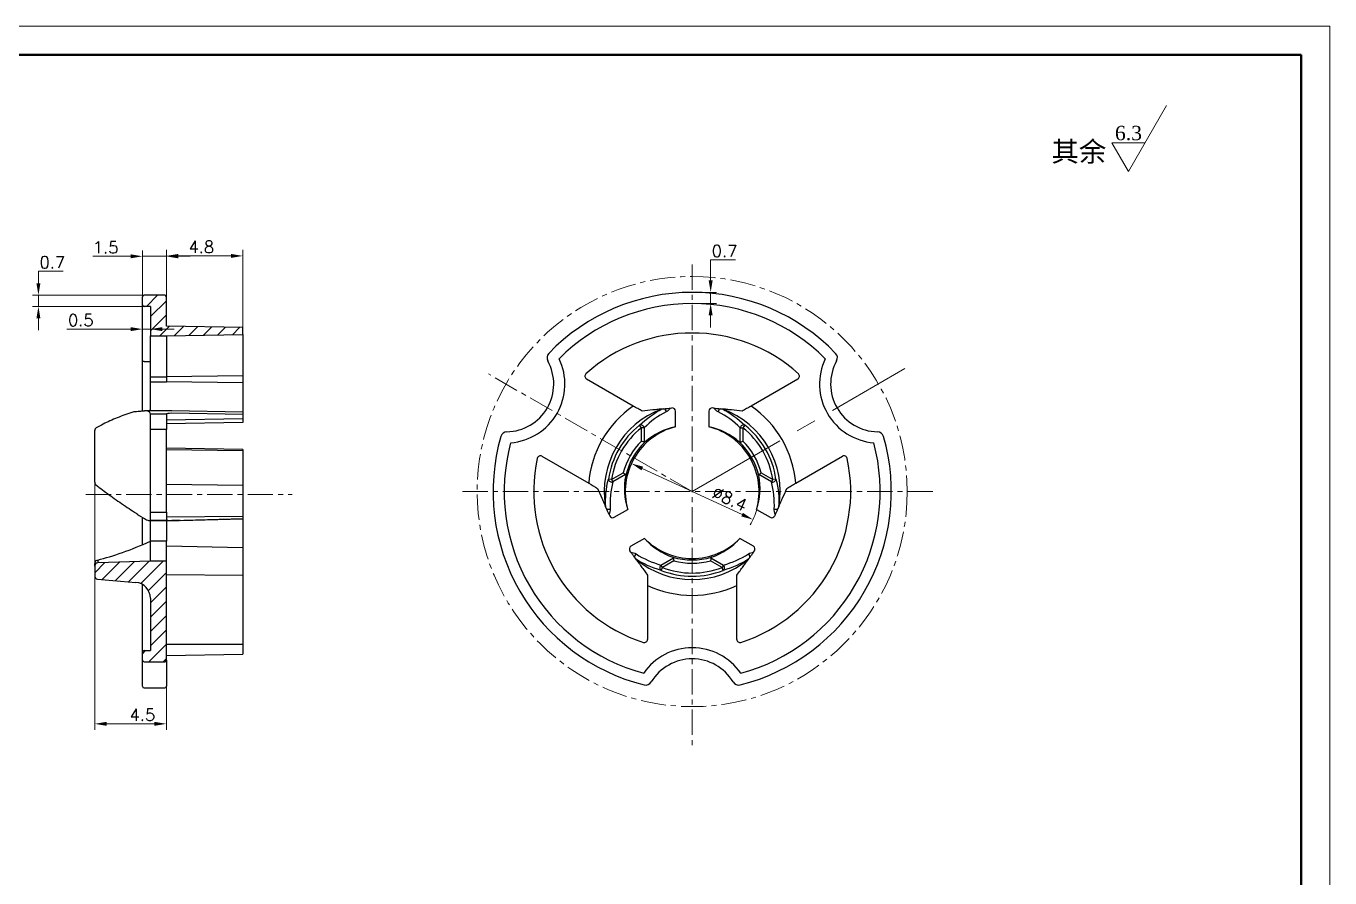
# Model space of a CAD drawing. Header units: millimetres. Extents: x 2517 to 4431, y 863 to 2540.
# Drawn here: x 3396.3 to 3478.1, y 1936.2 to 1989.6 of the extents above; entities that cross this region are included whole.
import ezdxf

# ---------------------------------------------------------------- set-up
doc = ezdxf.new("R2010")
doc.units = ezdxf.units.MM
doc.linetypes.add('CENTER', pattern=[50.8, 31.75, -6.35, 6.35, -6.35])
for name, color, linetype, lineweight in [('中心线', 1, 'CENTER', 9), ('填充', 3, 'Continuous', 9), ('实线', 7, 'Continuous', 25), ('尺寸标注', 2, 'Continuous', 9), ('引导线', 6, 'Continuous', 9), ('文本', 3, 'Continuous', 15), ('粗实线', 9, 'Continuous', 50)]:
    doc.layers.add(name, color=color, linetype=linetype, lineweight=lineweight)
doc.styles.add('st', font='txt.shx')
doc.styles.get("Standard").update_dxf_attribs({"font": 'simfang.ttf'})
doc.dimstyles.new('st0.3', dxfattribs={"dimscale": 0.3, "dimtxt": 2.5, "dimasz": 2.5, "dimexe": 1.25, "dimexo": 0, "dimtad": 1, "dimtoh": 1, "dimdec": 3, "dimdsep": 46, "dimtxsty": 'st', "dimcen": 0, "dimclrd": 256, "dimclre": 256, "dimclrt": 256, "dimadec": 4, "dimazin": 2, "dimtfac": 1, "dimtdec": 3, "dimtmove": 0, "dimatfit": 1, "dimfxl": 0, "dimlwd": -1, "dimlwe": -1, "dimarcsym": 0})
pattern_1 = [(45, (45.6263, 761.92564), (-0.44901281, 0.44901281), [])]

# ---------------------------------------------------------------- blocks, each defined once
blk = doc.blocks.new('*D90')
at = {"layer": 'Defpoints', "color": 0, "ltscale": 0.2, "transparency": 16777216}
for p in [(3409.862, 1975.194), (3405.062, 1972.629), (3409.862, 1970.695)]:
    blk.add_point(p, dxfattribs=at)
at = {"layer": '尺寸标注', "ltscale": 0.2, "transparency": 16777216}
for p, q in [((3405.062, 1972.629), (3405.062, 1975.569)), ((3405.812, 1975.194), (3409.112, 1975.194)), ((3409.862, 1970.695), (3409.862, 1975.569))]:
    blk.add_line(p, q, dxfattribs=at)
for points in [[(3405.812, 1975.319), (3405.812, 1975.069), (3405.062, 1975.194)], [(3409.112, 1975.319), (3409.112, 1975.069), (3409.862, 1975.194)]]:
    blk.add_solid(points, dxfattribs=at)
at = {"layer": '尺寸标注', "ltscale": 0.2, "transparency": 16777216, "insert": (3407.256, 1975.756), "char_height": 0.75, "attachment_point": 5, "style": 'st'}
blk.add_mtext('4.8', dxfattribs=at)
blk = doc.blocks.new('*D91')
at = {"layer": 'Defpoints', "color": 0, "ltscale": 0.2, "transparency": 16777216}
for p in [(3405.062, 1975.17), (3403.562, 1972.629), (3405.062, 1972.629)]:
    blk.add_point(p, dxfattribs=at)
at = {"layer": '尺寸标注', "ltscale": 0.2, "transparency": 16777216}
for p, q in [((3402.812, 1975.17), (3400.437, 1975.17)), ((3403.562, 1972.629), (3403.562, 1975.545)), ((3405.062, 1975.17), (3403.562, 1975.17)), ((3405.062, 1972.629), (3405.062, 1975.545)), ((3405.812, 1975.17), (3406.562, 1975.17))]:
    blk.add_line(p, q, dxfattribs=at)
for points in [[(3402.812, 1975.295), (3402.812, 1975.045), (3403.562, 1975.17)], [(3405.812, 1975.295), (3405.812, 1975.045), (3405.062, 1975.17)]]:
    blk.add_solid(points, dxfattribs=at)
at = {"layer": '尺寸标注', "ltscale": 0.2, "transparency": 16777216, "insert": (3401.249, 1975.733), "char_height": 0.75, "attachment_point": 5, "style": 'st'}
blk.add_mtext('1.5', dxfattribs=at)
blk = doc.blocks.new('*D92')
at = {"layer": 'Defpoints', "color": 0, "ltscale": 0.2, "transparency": 16777216}
for p in [(3403.562, 1972.029), (3404.062, 1972.029), (3403.562, 1970.6)]:
    blk.add_point(p, dxfattribs=at)
at = {"layer": '尺寸标注', "ltscale": 0.2, "transparency": 16777216}
for p, q in [((3403.562, 1972.029), (3403.562, 1970.225)), ((3404.062, 1972.029), (3404.062, 1970.225)), ((3402.812, 1970.6), (3398.817, 1970.6)), ((3404.062, 1970.6), (3403.562, 1970.6)), ((3404.812, 1970.6), (3405.562, 1970.6))]:
    blk.add_line(p, q, dxfattribs=at)
for points in [[(3402.812, 1970.725), (3402.812, 1970.475), (3403.562, 1970.6)], [(3404.812, 1970.725), (3404.812, 1970.475), (3404.062, 1970.6)]]:
    blk.add_solid(points, dxfattribs=at)
at = {"layer": '尺寸标注', "ltscale": 0.2, "transparency": 16777216, "insert": (3399.692, 1971.163), "char_height": 0.75, "attachment_point": 5, "style": 'st'}
blk.add_mtext('0.5', dxfattribs=at)
blk = doc.blocks.new('*D93')
at = {"layer": 'Defpoints', "color": 0, "ltscale": 0.2, "transparency": 16777216}
for p in [(3434.258, 1962.167), (3441.885, 1958.646)]:
    blk.add_point(p, dxfattribs=at)
at = {"layer": '尺寸标注', "ltscale": 0.2, "transparency": 16777216}
blk.add_line((3434.939, 1961.853), (3441.204, 1958.961), dxfattribs=at)
blk.add_arc((3438.072, 1960.407), 4.2, 330.1038, 344.47751, dxfattribs=at)
for points in [[(3434.992, 1961.966), (3434.887, 1961.739), (3434.258, 1962.167)], [(3441.256, 1959.074), (3441.152, 1958.847), (3441.885, 1958.646)]]:
    blk.add_solid(points, dxfattribs=at)
at = {"layer": '尺寸标注', "ltscale": 0.2, "transparency": 16777216, "insert": (3440.416, 1959.944), "char_height": 0.75, "attachment_point": 5, "rotation": 335.21949, "style": 'st'}
blk.add_mtext('∅8.4', dxfattribs=at)
blk = doc.blocks.new('*D94')
at = {"layer": 'Defpoints', "color": 0, "ltscale": 0.2, "transparency": 16777216}
for p in [(3400.562, 1960.986), (3405.062, 1948.329), (3405.062, 1945.828)]:
    blk.add_point(p, dxfattribs=at)
at = {"layer": '尺寸标注', "ltscale": 0.2, "transparency": 16777216}
for p, q in [((3400.562, 1960.986), (3400.562, 1945.453)), ((3405.062, 1948.329), (3405.062, 1945.453)), ((3401.312, 1945.828), (3404.312, 1945.828))]:
    blk.add_line(p, q, dxfattribs=at)
for points in [[(3401.312, 1945.953), (3401.312, 1945.703), (3400.562, 1945.828)], [(3404.312, 1945.953), (3404.312, 1945.703), (3405.062, 1945.828)]]:
    blk.add_solid(points, dxfattribs=at)
at = {"layer": '尺寸标注', "ltscale": 0.2, "transparency": 16777216, "insert": (3403.562, 1946.391), "char_height": 0.75, "attachment_point": 5, "style": 'st'}
blk.add_mtext('4.5', dxfattribs=at)
blk = doc.blocks.new('*D75')
at = {"layer": 'Defpoints', "color": 0, "ltscale": 0.2, "transparency": 16777216}
for p in [(3438.072, 1972.907), (3439.23, 1972.907), (3438.072, 1972.207)]:
    blk.add_point(p, dxfattribs=at)
at = {"layer": '尺寸标注', "ltscale": 0.2, "transparency": 16777216}
for p, q in [((3439.23, 1973.657), (3439.23, 1974.94)), ((3439.23, 1974.94), (3440.792, 1974.94)), ((3438.072, 1972.907), (3439.605, 1972.907)), ((3439.23, 1972.207), (3439.23, 1972.907)), ((3438.072, 1972.207), (3439.605, 1972.207)), ((3439.23, 1971.457), (3439.23, 1970.707))]:
    blk.add_line(p, q, dxfattribs=at)
for points in [[(3439.105, 1973.657), (3439.355, 1973.657), (3439.23, 1972.907)], [(3439.105, 1971.457), (3439.355, 1971.457), (3439.23, 1972.207)]]:
    blk.add_solid(points, dxfattribs=at)
at = {"layer": '尺寸标注', "ltscale": 0.2, "transparency": 16777216, "insert": (3440.105, 1975.502), "char_height": 0.75, "attachment_point": 5, "style": 'st'}
blk.add_mtext('0.7', dxfattribs=at)
blk = doc.blocks.new('*D76')
at = {"layer": 'Defpoints', "color": 0, "ltscale": 0.2, "transparency": 16777216}
for p in [(3397.03, 1972.729), (3403.662, 1972.729), (3403.662, 1972.029)]:
    blk.add_point(p, dxfattribs=at)
at = {"layer": '尺寸标注', "ltscale": 0.2, "transparency": 16777216}
for p, q in [((3397.03, 1973.479), (3397.03, 1974.229)), ((3397.03, 1974.229), (3398.592, 1974.229)), ((3403.662, 1972.729), (3396.655, 1972.729)), ((3397.03, 1972.029), (3397.03, 1972.729)), ((3403.662, 1972.029), (3396.655, 1972.029)), ((3397.03, 1971.279), (3397.03, 1970.529))]:
    blk.add_line(p, q, dxfattribs=at)
for points in [[(3396.905, 1973.479), (3397.155, 1973.479), (3397.03, 1972.729)], [(3396.905, 1971.279), (3397.155, 1971.279), (3397.03, 1972.029)]]:
    blk.add_solid(points, dxfattribs=at)
at = {"layer": '尺寸标注', "ltscale": 0.2, "transparency": 16777216, "insert": (3397.905, 1974.791), "char_height": 0.75, "attachment_point": 5, "style": 'st'}
blk.add_mtext('0.7', dxfattribs=at)

msp = doc.modelspace()

# ---------------------------------------------------------------- hatches: boundary and pattern name
at = {"layer": '填充'}
h = msp.add_hatch(dxfattribs=at)
h.set_pattern_fill('ANSI31', color=256, scale=0.2, style=0)
h.set_pattern_definition(pattern_1)
edge = h.paths.add_edge_path(flags=0)
edge.add_line((3404.0619, 1972.0285), (3404.0619, 1970.1785))
edge.add_line((3404.0619, 1970.1785), (3405.0619, 1970.1785))
edge.add_line((3405.0619, 1970.1785), (3409.8619, 1970.2623))
edge.add_line((3409.8619, 1970.2623), (3409.8619, 1970.6947))
edge.add_line((3409.8619, 1970.6947), (3405.0619, 1970.7785))
edge.add_line((3405.0619, 1970.7785), (3405.0619, 1972.6285))
edge.add_arc((3404.9619, 1972.6285), 0.1, 0, 90)
edge.add_line((3404.9619, 1972.7285), (3403.6619, 1972.7285))
edge.add_arc((3403.6619, 1972.6285), 0.1, 90, 180)
edge.add_line((3403.5619, 1972.6285), (3403.5619, 1972.1285))
edge.add_arc((3403.6619, 1972.1285), 0.1, 180, 270)
edge.add_line((3403.6619, 1972.0285), (3404.0619, 1972.0285))
h = msp.add_hatch(dxfattribs=at)
h.set_pattern_fill('ANSI31', color=256, scale=0.2, style=0)
h.set_pattern_definition(pattern_1)
edge = h.paths.add_edge_path(flags=0)
edge.add_line((3400.7448, 1954.9128), (3403.1473, 1954.7069))
edge.add_arc((3403.0619, 1953.7106), 1, 0, 85.100908, ccw=False)
edge.add_line((3404.0619, 1953.7106), (3404.0619, 1950.4285))
edge.add_line((3404.0619, 1950.4285), (3403.6619, 1950.4285))
edge.add_arc((3403.6619, 1950.3285), 0.1, 90, 180)
edge.add_line((3403.5619, 1950.3285), (3403.5619, 1949.8285))
edge.add_arc((3403.6619, 1949.8285), 0.1, 180, 270)
edge.add_line((3403.6619, 1949.7285), (3404.9619, 1949.7285))
edge.add_arc((3404.9619, 1949.8285), 0.1, 270, 360)
edge.add_line((3405.0619, 1949.8285), (3405.0619, 1956.0285))
edge.add_line((3405.0619, 1956.0285), (3404.0619, 1956.0285))
edge.add_line((3404.0619, 1956.0285), (3400.7562, 1955.9341))
edge.add_arc((3400.7619, 1955.7342), 0.2, 91.636577, 180)
edge.add_line((3400.5619, 1955.7342), (3400.5619, 1955.1121))
edge.add_arc((3400.7619, 1955.1121), 0.2, 180, 265.100908)

# ---------------------------------------------------------------- linework, layer by layer
at = {"color": 7, "linetype": 'Continuous', "lineweight": 25}
for p, q in [((3403.5619, 1972.1285), (3403.5619, 1972.6285)), ((3404.9619, 1972.7285), (3403.6619, 1972.7285)), ((3405.0619, 1970.7785), (3405.0619, 1972.6285)), ((3403.5619, 1968.5868), (3403.5619, 1972.1285)), ((3404.0619, 1972.0285), (3403.6619, 1972.0285)), ((3404.0619, 1972.0285), (3404.0619, 1970.1785)), ((3404.0619, 1970.1785), (3405.0619, 1970.1785)), ((3404.0619, 1967.6135), (3404.0619, 1970.1785)), ((3409.8619, 1970.6947), (3405.0619, 1970.7785)), ((3405.0619, 1970.1785), (3409.8619, 1970.2623)), ((3405.0619, 1970.1785), (3405.0619, 1967.6135)), ((3409.8619, 1970.2623), (3409.8619, 1970.6947)), ((3409.8619, 1970.2623), (3409.8619, 1967.6757)), ((3403.5619, 1965.4681), (3403.5619, 1968.5868)), ((3403.6619, 1968.5667), (3404.0619, 1968.5667)), ((3409.8619, 1967.6757), (3405.0619, 1967.6135)), ((3409.8619, 1967.6757), (3409.8619, 1967.2193)), ((3404.0619, 1967.6135), (3405.0619, 1967.6135)), ((3404.0619, 1967.2919), (3404.0619, 1967.6135)), ((3404.0619, 1967.2919), (3405.0619, 1967.2919)), ((3404.0619, 1965.5963), (3404.0619, 1967.2919)), ((3405.0619, 1967.6135), (3405.0619, 1967.2919)), ((3409.8619, 1967.2193), (3405.0619, 1967.2919)), ((3409.8619, 1967.2193), (3409.8619, 1965.3888)), ((3403.5233, 1965.4658), (3403.6793, 1965.4752)), ((3405.1247, 1965.4763), (3403.7155, 1965.4763)), ((3404.0619, 1965.2763), (3405.0619, 1965.2763)), ((3404.0619, 1964.2952), (3404.0619, 1965.2763)), ((3405.0619, 1965.2763), (3405.0619, 1964.8952)), ((3409.8619, 1965.3888), (3405.4087, 1965.4743)), ((3409.8619, 1965.2388), (3405.4087, 1965.3252)), ((3409.8619, 1965.3888), (3409.8619, 1965.2388)), ((3409.8619, 1965.2388), (3409.8619, 1964.9706)), ((3409.8619, 1964.9706), (3405.0619, 1964.8952)), ((3405.0619, 1964.8952), (3405.0619, 1964.2952)), ((3409.8619, 1964.7472), (3405.0619, 1964.661)), ((3409.8619, 1964.9706), (3409.8619, 1964.7472)), ((3400.5619, 1963.3983), (3400.5619, 1964.2317)), ((3405.0619, 1964.2952), (3404.0619, 1964.2952)), ((3404.0619, 1959.1045), (3404.0619, 1964.2952)), ((3405.0619, 1959.1045), (3405.0619, 1964.2952)), ((3400.5619, 1961.403), (3400.5619, 1963.3983)), ((3409.8619, 1963.04), (3405.0619, 1963.1238)), ((3409.8619, 1962.9574), (3405.0619, 1963.03)), ((3409.8619, 1963.04), (3409.8619, 1962.9574)), ((3409.8619, 1962.9574), (3409.8619, 1960.7916)), ((3400.5619, 1960.9862), (3400.5619, 1961.403)), ((3409.8619, 1960.7916), (3405.0619, 1960.8505)), ((3409.8619, 1960.7916), (3409.8619, 1958.8394)), ((3403.5233, 1958.7886), (3403.6793, 1958.7058)), ((3403.5619, 1957.0712), (3403.5619, 1958.7681)), ((3404.0619, 1959.1045), (3405.0619, 1959.1045)), ((3404.0619, 1958.6139), (3404.0619, 1959.1045)), ((3405.0619, 1959.1045), (3405.0619, 1958.8045)), ((3409.8619, 1958.8394), (3405.0619, 1958.8045)), ((3405.0619, 1958.8045), (3405.0619, 1958.6139)), ((3405.4087, 1958.5948), (3409.8619, 1958.7052)), ((3405.9263, 1958.5875), (3409.8619, 1958.6852)), ((3409.8619, 1958.8394), (3409.8619, 1958.7052)), ((3409.8619, 1958.7052), (3409.8619, 1958.6852)), ((3409.8619, 1958.6852), (3409.8619, 1956.8756)), ((3404.0155, 1958.5871), (3405.8672, 1958.5871)), ((3404.0619, 1958.6139), (3405.0619, 1958.6139)), ((3404.0619, 1957.2859), (3404.0619, 1958.5871)), ((3405.0619, 1958.5871), (3405.0619, 1957.2859)), ((3404.0619, 1956.0285), (3404.0619, 1957.2859)), ((3405.0619, 1957.2859), (3404.0619, 1957.2859)), ((3405.0619, 1956.0285), (3405.0619, 1957.2859)), ((3409.8619, 1956.8756), (3405.0619, 1956.9859)), ((3409.8619, 1956.8756), (3409.8619, 1955.1468)), ((3400.5619, 1955.7342), (3400.5619, 1955.8843)), ((3400.5619, 1955.7342), (3400.5619, 1955.1121)), ((3400.7562, 1956.11), (3400.7562, 1955.9341)), ((3404.0619, 1956.0285), (3400.7562, 1955.9341)), ((3405.0619, 1956.0285), (3404.0619, 1956.0285)), ((3405.0619, 1949.8285), (3405.0619, 1956.0285)), ((3400.7448, 1954.9128), (3403.1473, 1954.7069)), ((3403.5619, 1950.3285), (3403.5619, 1954.5766)), ((3409.8619, 1955.1468), (3405.0619, 1955.174)), ((3409.8619, 1955.1468), (3409.8619, 1950.8151)), ((3404.0619, 1953.7106), (3404.0619, 1950.4285)), ((3409.8619, 1950.8151), (3405.0619, 1950.8151)), ((3409.8619, 1950.8151), (3409.8619, 1950.1989)), ((3403.5619, 1949.8285), (3403.5619, 1950.3285)), ((3403.5619, 1948.3292), (3403.5619, 1949.8285)), ((3403.6619, 1950.4285), (3404.0619, 1950.4285)), ((3403.6619, 1949.7285), (3404.9619, 1949.7285)), ((3405.0619, 1950.1151), (3409.8619, 1950.1989)), ((3405.0619, 1949.8285), (3405.0619, 1948.3292)), ((3403.5619, 1948.1841), (3403.5619, 1948.3292)), ((3403.6619, 1948.0841), (3404.9619, 1948.0841)), ((3405.0619, 1948.3292), (3405.0619, 1948.1841))]:
    msp.add_line(p, q, dxfattribs=at)
for centre, radius, start, end in [((3403.6619, 1972.6285), 0.1, 90, 180), ((3404.9619, 1972.6285), 0.1, 0, 90), ((3403.6619, 1972.1285), 0.1, 180, 270), ((3400.7619, 1964.2317), 0.2, 119.642753, 180), ((3400.7619, 1960.9862), 0.2, 180, 231.884637), ((3400.7619, 1955.7342), 0.2, 91.636577, 180), ((3400.7619, 1955.1121), 0.2, 180, 265.100908), ((3403.0619, 1953.7106), 1, 0, 85.100908), ((3403.6619, 1950.3285), 0.1, 90, 180), ((3403.6619, 1949.8285), 0.1, 180, 270), ((3404.9619, 1949.8285), 0.1, 270, 0), ((3403.6619, 1948.1841), 0.1, 180, 270), ((3404.9619, 1948.1841), 0.1, 270, 0)]:
    msp.add_arc(centre, radius, start, end, dxfattribs=at)
for centre, major_axis, ratio, start_param, end_param in [((3403.7155, 1965.2763), (0.3464, 0), 0.5773503, 0, 1.6755161), ((3416.5199, 1965.2763), (11.458, 0), 0.0174551, 2.8949334, 3.1415927), ((3416.5199, 1965.2763), (11.458, -0.1989), 0.001824, 2.8949651, 3.0369046), ((3403.7155, 1958.7871), (0.3439, -0.184), 0.2277351, 4.7289512, 6.4044672), ((3416.5199, 1958.7871), (11.458, 0.1732), 0.0087255, 3.1414607, 3.38812), ((3405.5241, 1960.0503), (7.1495, 3.8256), 0.2274642, 3.8677759, 4.3868244)]:
    msp.add_ellipse(centre, major_axis=major_axis, ratio=ratio, start_param=start_param, end_param=end_param, dxfattribs=at)
for points, knots in [([(3403.6619, 1968.5667), (3403.6522, 1968.5667), (3403.6424, 1968.567), (3403.6332, 1968.5676), (3403.6242, 1968.5681), (3403.6155, 1968.569), (3403.6079, 1968.57), (3403.5998, 1968.571), (3403.5926, 1968.5723), (3403.5866, 1968.5737), (3403.5796, 1968.5754), (3403.574, 1968.5772), (3403.57, 1968.579), (3403.5648, 1968.5814), (3403.5621, 1968.584), (3403.5619, 1968.5864), (3403.5619, 1968.5865), (3403.5619, 1968.5866), (3403.5619, 1968.5868)], [0, 0, 0, 0, 0.00002912824, 0.00002912824, 0.00002912824, 0.00005811385, 0.00005811385, 0.00005811385, 0.0000890097, 0.0000890097, 0.0000890097, 0.00012533732, 0.00012533732, 0.00012533732, 0.00017243547, 0.00017243547, 0.00017243547, 0.0001744914, 0.0001744914, 0.0001744914, 0.0001744914]), ([(3403.0686, 1965.4173), (3402.9904, 1965.3934), (3402.7445, 1965.3182), (3402.3404, 1965.1787), (3401.8651, 1964.994), (3401.4147, 1964.7961), (3401.0157, 1964.601), (3400.77, 1964.4649), (3400.663, 1964.4056)], [0, 0, 0, 0, 0.0946528, 0.2976995, 0.4933906, 0.6813213, 0.8612454, 1, 1, 1, 1]), ([(3403.0686, 1965.4174), (3403.069, 1965.4176), (3403.0734, 1965.4195), (3403.084, 1965.4211), (3403.0935, 1965.4226)], [0, 0, 0, 0, 0.1052654, 1, 1, 1, 1]), ([(3403.0935, 1965.4226), (3403.1487, 1965.4314), (3403.2155, 1965.4391), (3403.3583, 1965.4537), (3403.4362, 1965.4605), (3403.5233, 1965.4658)], [0, 0, 0, 0, 0.5, 0.5, 1, 1, 1, 1]), ([(3404.0376, 1965.4763), (3404.0443, 1965.4947), (3404.0588, 1965.5344), (3404.0608, 1965.5747), (3404.0619, 1965.5963)], [0, 0, 0, 0, 0.4632085, 1, 1, 1, 1]), ([(3400.6385, 1960.8289), (3400.7069, 1960.7755), (3400.9085, 1960.6184), (3401.2546, 1960.3578), (3401.6845, 1960.0451), (3402.1382, 1959.7266), (3402.5973, 1959.4143), (3402.9069, 1959.2116), (3403.0555, 1959.1143)], [0, 0, 0, 0, 0.0885418, 0.260935, 0.4399234, 0.6266355, 0.8208302, 1, 1, 1, 1]), ([(3403.0564, 1959.116), (3403.0667, 1959.1094), (3403.1279, 1959.0703), (3403.2323, 1958.9974), (3403.3216, 1958.9277), (3403.3638, 1958.8948)], [0, 0, 0, 0, 0.0963022, 0.5730676, 1, 1, 1, 1]), ([(3403.5233, 1958.7886), (3403.4711, 1958.818), (3403.4147, 1958.8498), (3403.3671, 1958.8914), (3403.3635, 1958.8945)], [0, 0, 0, 0, 0.9246354, 1, 1, 1, 1]), ([(3405.9262, 1958.5885), (3405.8997, 1958.588), (3405.8028, 1958.586), (3405.6281, 1958.5908), (3405.4819, 1958.5934), (3405.4087, 1958.5948)], [0, 0, 0, 0, 0.1583409, 0.5782713, 1, 1, 1, 1])]:
    msp.add_open_spline(points, degree=3, knots=knots, dxfattribs=at)
for points in [[(3400.6619, 1956.0705), (3400.5986, 1956.0311), (3400.5619, 1955.9573), (3400.5619, 1955.8843)], [(3400.6619, 1956.0705), (3400.6939, 1956.0903), (3400.7265, 1956.1027), (3400.7562, 1956.11)]]:
    msp.add_open_spline(points, degree=3, dxfattribs=at)
at = {"layer": '中心线', "ltscale": 0.05}
for p, q in [((3438.0716, 1974.659), (3438.0716, 1944.2924)), ((3438.0716, 1960.4067), (3425.2932, 1967.7844)), ((3423.6506, 1960.4067), (3453.3746, 1960.4067)), ((3400.0074, 1960.2285), (3412.9621, 1960.2285))]:
    msp.add_line(p, q, dxfattribs=at)
at = {"layer": '中心线', "ltscale": 0.2}
msp.add_line((3438.0716, 1960.4067), (3451.4301, 1968.1193), dxfattribs=at)
at = {"layer": '中心线', "ltscale": 0.05}
msp.add_circle((3438.0716, 1960.4067), 13.5, dxfattribs=at)
at = {"layer": '实线'}
for p, q in [((3434.3743, 1965.7745), (3431.4375, 1967.4701)), ((3444.7057, 1967.4701), (3441.7689, 1965.7745)), ((3436.7106, 1965.644), (3436.8007, 1965.6535)), ((3437.0216, 1964.4734), (3437.0216, 1965.4545)), ((3439.1216, 1965.4545), (3439.1216, 1964.4734)), ((3439.4326, 1965.644), (3439.3425, 1965.6535)), ((3434.8854, 1964.41), (3434.7613, 1964.5659)), ((3435.0586, 1964.41), (3434.8854, 1964.41)), ((3434.8854, 1963.5765), (3434.8854, 1964.41)), ((3435.0586, 1964.41), (3435.0586, 1963.5042)), ((3441.0846, 1963.5042), (3441.0846, 1964.41)), ((3441.0846, 1964.41), (3441.2578, 1964.41)), ((3441.3819, 1964.5659), (3441.2578, 1964.41)), ((3441.2578, 1964.41), (3441.2578, 1963.5765)), ((3428.6375, 1962.6204), (3431.5743, 1960.9248)), ((3444.5689, 1960.9248), (3447.5057, 1962.6204)), ((3433.0116, 1961.1644), (3432.8145, 1961.194)), ((3433.0116, 1961.1644), (3433.7334, 1961.5812)), ((3433.0116, 1961.1644), (3433.0982, 1961.0144)), ((3433.8826, 1961.4673), (3433.0982, 1961.0144)), ((3443.045, 1961.0144), (3442.2606, 1961.4673)), ((3442.4098, 1961.5812), (3443.1316, 1961.1644)), ((3443.1316, 1961.1644), (3443.045, 1961.0144)), ((3443.3287, 1961.194), (3443.1316, 1961.1644)), ((3432.8555, 1958.9668), (3432.8924, 1958.884)), ((3433.1751, 1958.7922), (3434.0248, 1959.2827)), ((3442.1184, 1959.2827), (3442.9681, 1958.7922)), ((3443.2877, 1958.9668), (3443.2508, 1958.884)), ((3435.0748, 1957.4641), (3434.2251, 1956.9735)), ((3441.9181, 1956.9735), (3441.0684, 1957.4641)), ((3434.2165, 1956.6095), (3434.1633, 1956.6827)), ((3436.1112, 1955.7958), (3436.8956, 1956.2487)), ((3439.2476, 1956.2487), (3440.032, 1955.7958)), ((3441.9267, 1956.6095), (3441.9799, 1956.6827)), ((3436.1978, 1955.6458), (3436.1112, 1955.7958)), ((3436.1248, 1955.4604), (3436.1978, 1955.6458)), ((3436.9196, 1956.0625), (3436.1978, 1955.6458)), ((3439.9454, 1955.6458), (3439.2236, 1956.0625)), ((3440.032, 1955.7958), (3439.9454, 1955.6458)), ((3440.0184, 1955.4604), (3439.9454, 1955.6458)), ((3435.2716, 1954.5208), (3435.2716, 1951.1297)), ((3440.8716, 1951.1297), (3440.8716, 1954.5208))]:
    msp.add_line(p, q, dxfattribs=at)
for centre, radius, start, end in [((3438.0716, 1960.4067), 12.5, 43.924125, 136.075875), ((3438.0716, 1960.4067), 11.8, 44.961018, 135.038982), ((3438.0716, 1960.4067), 9.95, 47.920213, 132.079787), ((3426.3803, 1967.1567), 3, 271.087056, 28.912944), ((3426.3803, 1967.1567), 3.7, 274.580778, 25.419222), ((3429.3565, 1968.8006), 0.4, 136.075875, 208.912944), ((3449.7629, 1967.1567), 3.7, 154.580778, 265.419222), ((3449.7629, 1967.1567), 3, 151.087056, 268.912944), ((3446.7867, 1968.8006), 0.4, 331.087056, 43.924125), ((3431.5375, 1967.6433), 0.2, 132.079787, 240), ((3444.6057, 1967.6433), 0.2, 300, 47.920213), ((3438.0716, 1960.4067), 6.518, 124.558916, 175.441084), ((3438.0716, 1960.4067), 5.5216, 110.287383, 189.712617), ((3436.2214, 1965.3889), 0.2259, 6.839051, 69.726227), ((3436.8216, 1965.4545), 0.2, 0, 96), ((3439.3216, 1965.4545), 0.2, 84, 180), ((3439.9218, 1965.3889), 0.2259, 110.273773, 173.160949), ((3438.0716, 1960.4067), 5.5216, 350.287383, 69.712617), ((3438.0716, 1960.4067), 6.518, 4.558916, 55.441084), ((3438.0716, 1960.4067), 5.3157, 128.516546, 171.483454), ((3438.0716, 1960.4067), 5.1164, 128.516546, 171.483454), ((3438.0716, 1960.4067), 4.2, 104.477512, 195.522488), ((3434.8483, 1964.3703), 0.214, 10.6748, 113.976901), ((3438.0716, 1960.4067), 4.2, 344.477512, 75.522488), ((3441.2949, 1964.3703), 0.214, 66.023099, 169.3252), ((3438.0716, 1960.4067), 5.1164, 8.516546, 51.483454), ((3438.0716, 1960.4067), 5.3157, 8.516546, 51.483454), ((3438.0716, 1960.4067), 12.5, 163.924125, 256.075875), ((3426.4448, 1963.7573), 0.4, 91.087056, 163.924125), ((3438.0716, 1960.4067), 4.4944, 135.147999, 164.852001), ((3438.0716, 1960.4067), 12.5, 283.924125, 16.075875), ((3438.0716, 1960.4067), 4.4944, 15.147999, 44.852001), ((3449.6984, 1963.7573), 0.4, 16.075875, 88.912944), ((3438.0716, 1960.4067), 11.8, 164.961018, 255.038982), ((3438.0716, 1960.4067), 4.2944, 133.545082, 166.454918), ((3438.0716, 1960.4067), 4.2944, 13.545082, 46.454918), ((3438.0716, 1960.4067), 11.8, 284.961018, 15.038982), ((3438.0716, 1960.4067), 9.95, 167.920213, 252.079787), ((3428.5375, 1962.4471), 0.2, 60, 167.920213), ((3438.0716, 1960.4067), 9.95, 287.920213, 12.079787), ((3447.6057, 1962.4471), 0.2, 12.079787, 120), ((3433.0274, 1961.2164), 0.214, 186.023099, 289.3252), ((3443.1158, 1961.2164), 0.214, 250.6748, 353.976901), ((3432.8318, 1959.518), 0.2259, 230.273773, 293.160949), ((3433.0751, 1958.9654), 0.2, 204, 300), ((3443.0681, 1958.9654), 0.2, 240, 336), ((3443.3114, 1959.518), 0.2259, 246.839051, 309.726227), ((3438.0716, 1960.4067), 4.2, 224.477512, 315.522488), ((3434.3251, 1956.8003), 0.2, 120, 216), ((3434.6821, 1956.3133), 0.2259, 126.839051, 189.726227), ((3438.0716, 1960.4067), 4.2944, 253.545082, 286.454918), ((3441.4611, 1956.3133), 0.2259, 350.273773, 53.160949), ((3441.8181, 1956.8003), 0.2, 324, 60), ((3438.0716, 1960.4067), 5.5216, 230.287383, 309.712617), ((3436.2507, 1955.6335), 0.214, 130.6748, 233.976901), ((3438.0716, 1960.4067), 5.3157, 248.516546, 291.483454), ((3438.0716, 1960.4067), 5.1164, 248.516546, 291.483454), ((3438.0716, 1960.4067), 4.4944, 255.147999, 284.852001), ((3439.8925, 1955.6335), 0.214, 306.023099, 49.3252), ((3438.0716, 1960.4067), 6.518, 244.558916, 295.441084), ((3435.0716, 1951.1297), 0.2, 252.079787, 0), ((3438.0716, 1946.9067), 3.7, 34.580778, 145.419222), ((3441.0716, 1951.1297), 0.2, 180, 287.920213), ((3438.0716, 1946.9067), 3, 31.087056, 148.912944), ((3435.1599, 1948.6623), 0.4, 256.075875, 328.912944), ((3440.9833, 1948.6623), 0.4, 211.087056, 283.924125)]:
    msp.add_arc(centre, radius, start, end, dxfattribs=at)
for centre, major_axis, ratio, start_param, end_param in [((3439.0933, 1960.4067), (5.7154, 0), 0.9889182, 2.0524508, 2.3545404), ((3437.0499, 1960.4067), (5.7154, 0), 0.9889182, 0.7870523, 1.0891418), ((3437.8658, 1960.4067), (4.1582, 0), 0.9987748, 1.7752422, 2.2942907), ((3438.2774, 1960.4067), (4.1582, 0), 0.9987748, 0.8473019, 1.3663504), ((3437.9687, 1960.5849), (-2.0791, 3.6011), 0.9987748, 0.8473019, 1.3663504), ((3438.1745, 1960.5849), (2.0791, 3.6011), 0.9987748, 4.9168349, 5.4358834), ((3438.5825, 1959.5219), (-2.8577, 4.9497), 0.9889182, 0.7870523, 1.0891418), ((3437.5607, 1959.5219), (2.8577, 4.9497), 0.9889182, 5.1940435, 5.496133), ((3438.1745, 1960.2285), (-2.0791, 3.6011), 0.9987748, 1.7752422, 2.2942907), ((3437.9687, 1960.2285), (2.0791, 3.6011), 0.9987748, 3.9888946, 4.5079431), ((3437.5607, 1961.2916), (-2.8577, 4.9497), 0.9889182, 2.0524508, 2.3545404), ((3438.5825, 1961.2916), (2.8577, 4.9497), 0.9889182, 3.9286449, 4.2307345)]:
    msp.add_ellipse(centre, major_axis=major_axis, ratio=ratio, start_param=start_param, end_param=end_param, dxfattribs=at)
for points, knots in [([(3434.9254, 1965.4564), (3434.8421, 1965.5044), (3434.7537, 1965.5555), (3434.5675, 1965.663), (3434.4705, 1965.719), (3434.3743, 1965.7745)], [0, 0, 0, 0, 0.5, 0.5, 1, 1, 1, 1]), ([(3436.1571, 1965.5858), (3436.1365, 1965.5836), (3436.0991, 1965.5797), (3436.0148, 1965.5709), (3435.9678, 1965.5659), (3435.8202, 1965.5504), (3435.713, 1965.5391), (3435.3873, 1965.5049), (3435.16, 1965.481), (3434.9254, 1965.4564)], [0, 0, 0, 0, 0.125, 0.125, 0.25, 0.25, 0.5, 0.5, 1, 1, 1, 1]), ([(3436.1747, 1965.5877), (3436.1766, 1965.5879), (3436.179, 1965.5881), (3436.1821, 1965.5884), (3436.1852, 1965.5888), (3436.1892, 1965.5892), (3436.1939, 1965.5897), (3436.198, 1965.5901), (3436.2028, 1965.5906), (3436.2077, 1965.5911), (3436.2136, 1965.5917), (3436.2198, 1965.5924), (3436.2258, 1965.593), (3436.2362, 1965.5941), (3436.2465, 1965.5952), (3436.2562, 1965.5962), (3436.2715, 1965.5978), (3436.2859, 1965.5993), (3436.2997, 1965.6008)], [0, 0, 0, 0, 0.00001678853, 0.00001678853, 0.00001678853, 0.00003385531, 0.00003385531, 0.00003385531, 0.00004908839, 0.00004908839, 0.00004908839, 0.00006741658, 0.00006741658, 0.00006741658, 0.0000991218, 0.0000991218, 0.0000991218, 0.00014899221, 0.00014899221, 0.00014899221, 0.00014899221]), ([(3436.2997, 1965.6008), (3436.3837, 1965.6096), (3436.4573, 1965.6174), (3436.5962, 1965.632), (3436.6603, 1965.6387), (3436.7106, 1965.644)], [0, 0, 0, 0, 0.5, 0.5, 1, 1, 1, 1]), ([(3439.4326, 1965.644), (3439.483, 1965.6387), (3439.5463, 1965.632), (3439.6853, 1965.6174), (3439.7597, 1965.6096), (3439.8435, 1965.6008)], [0, 0, 0, 0, 0.5, 0.5, 1, 1, 1, 1]), ([(3439.8435, 1965.6008), (3439.8571, 1965.5994), (3439.8713, 1965.5979), (3439.8863, 1965.5963), (3439.8948, 1965.5954), (3439.9038, 1965.5945), (3439.9129, 1965.5935), (3439.9191, 1965.5928), (3439.9255, 1965.5922), (3439.9317, 1965.5915), (3439.9365, 1965.591), (3439.9412, 1965.5905), (3439.9455, 1965.5901), (3439.9497, 1965.5896), (3439.9536, 1965.5892), (3439.9569, 1965.5889), (3439.9608, 1965.5885), (3439.964, 1965.5881), (3439.9664, 1965.5879), (3439.9671, 1965.5878), (3439.9678, 1965.5877), (3439.9685, 1965.5877)], [0, 0, 0, 0, 0.00004878296, 0.00004878296, 0.00004878296, 0.00007663072, 0.00007663072, 0.00007663072, 0.00009554577, 0.00009554577, 0.00009554577, 0.00011004915, 0.00011004915, 0.00011004915, 0.0001246182, 0.0001246182, 0.0001246182, 0.00014250013, 0.00014250013, 0.00014250013, 0.00014830304, 0.00014830304, 0.00014830304, 0.00014830304]), ([(3441.2178, 1965.4564), (3440.9833, 1965.481), (3440.7561, 1965.5049), (3440.4307, 1965.5391), (3440.3237, 1965.5503), (3440.1755, 1965.5659), (3440.128, 1965.5709), (3440.0439, 1965.5797), (3440.0065, 1965.5837), (3439.9861, 1965.5858)], [0, 0, 0, 0, 0.5, 0.5, 0.75, 0.75, 0.875, 0.875, 1, 1, 1, 1]), ([(3441.7689, 1965.7745), (3441.6728, 1965.7191), (3441.5754, 1965.6628), (3441.3905, 1965.5561), (3441.3009, 1965.5043), (3441.2178, 1965.4564)], [0, 0, 0, 0, 0.5, 0.5, 1, 1, 1, 1]), ([(3441.0302, 1963.5195), (3441.0394, 1963.5113), (3441.0492, 1963.5053), (3441.0592, 1963.5026), (3441.0676, 1963.5004), (3441.0763, 1963.5007), (3441.0846, 1963.5042)], [0, 0, 0, 0, 0.00006050247, 0.00006050247, 0.00006050247, 0.00011136818, 0.00011136818, 0.00011136818, 0.00011136818]), ([(3433.8966, 1961.4125), (3433.899, 1961.4246), (3433.8994, 1961.4362), (3433.8967, 1961.4461), (3433.8944, 1961.4545), (3433.8898, 1961.4619), (3433.8826, 1961.4673)], [0, 0, 0, 0, 0.00006050247, 0.00006050247, 0.00006050247, 0.00011136818, 0.00011136818, 0.00011136818, 0.00011136818]), ([(3432.1254, 1960.6066), (3432.2213, 1960.3912), (3432.3142, 1960.1825), (3432.4473, 1959.8836), (3432.4911, 1959.7853), (3432.5517, 1959.6492), (3432.5711, 1959.6055), (3432.6055, 1959.5283), (3432.6208, 1959.4939), (3432.6291, 1959.4752)], [0, 0, 0, 0, 0.5, 0.5, 0.75, 0.75, 0.875, 0.875, 1, 1, 1, 1]), ([(3443.5141, 1959.4752), (3443.5225, 1959.4941), (3443.5378, 1959.5284), (3443.5723, 1959.6059), (3443.5915, 1959.6491), (3443.6518, 1959.7847), (3443.6957, 1959.8832), (3443.8289, 1960.1824), (3443.9219, 1960.3911), (3444.0178, 1960.6066)], [0, 0, 0, 0, 0.125, 0.125, 0.25, 0.25, 0.5, 0.5, 1, 1, 1, 1]), ([(3444.0178, 1960.6066), (3444.1009, 1960.6546), (3444.1891, 1960.7055), (3444.3749, 1960.8128), (3444.4719, 1960.8688), (3444.5689, 1960.9248)], [0, 0, 0, 0, 0.5, 0.5, 1, 1, 1, 1]), ([(3432.6874, 1959.3443), (3432.6819, 1959.3567), (3432.6761, 1959.3697), (3432.67, 1959.3835), (3432.6665, 1959.3914), (3432.6628, 1959.3996), (3432.6591, 1959.408), (3432.6565, 1959.4137), (3432.6539, 1959.4196), (3432.6514, 1959.4253), (3432.6494, 1959.4296), (3432.6475, 1959.434), (3432.6458, 1959.4379), (3432.644, 1959.4418), (3432.6424, 1959.4454), (3432.6411, 1959.4483), (3432.6395, 1959.452), (3432.6382, 1959.4549), (3432.6372, 1959.4571), (3432.6369, 1959.4578), (3432.6366, 1959.4584), (3432.6363, 1959.459)], [0, 0, 0, 0, 0.00004878296, 0.00004878296, 0.00004878296, 0.00007663072, 0.00007663072, 0.00007663072, 0.00009554577, 0.00009554577, 0.00009554577, 0.00011004915, 0.00011004915, 0.00011004915, 0.0001246182, 0.0001246182, 0.0001246182, 0.00014250013, 0.00014250013, 0.00014250013, 0.00014830304, 0.00014830304, 0.00014830304, 0.00014830304]), ([(3432.8555, 1958.9668), (3432.8349, 1959.0131), (3432.809, 1959.0712), (3432.7522, 1959.1989), (3432.7217, 1959.2673), (3432.6874, 1959.3443)], [0, 0, 0, 0, 0.5, 0.5, 1, 1, 1, 1]), ([(3443.4558, 1959.3443), (3443.4214, 1959.2671), (3443.3913, 1959.1995), (3443.3345, 1959.0719), (3443.3082, 1959.0129), (3443.2877, 1958.9668)], [0, 0, 0, 0, 0.5, 0.5, 1, 1, 1, 1]), ([(3443.5069, 1959.459), (3443.5061, 1959.4573), (3443.5051, 1959.4551), (3443.5038, 1959.4523), (3443.5026, 1959.4494), (3443.5009, 1959.4457), (3443.499, 1959.4414), (3443.4973, 1959.4376), (3443.4954, 1959.4332), (3443.4934, 1959.4287), (3443.491, 1959.4233), (3443.4884, 1959.4176), (3443.486, 1959.4121), (3443.4817, 1959.4025), (3443.4775, 1959.3931), (3443.4735, 1959.3842), (3443.4673, 1959.3702), (3443.4614, 1959.3569), (3443.4558, 1959.3443)], [0, 0, 0, 0, 0.00001678853, 0.00001678853, 0.00001678853, 0.00003385531, 0.00003385531, 0.00003385531, 0.00004908839, 0.00004908839, 0.00004908839, 0.00006741658, 0.00006741658, 0.00006741658, 0.0000991218, 0.0000991218, 0.0000991218, 0.00014899221, 0.00014899221, 0.00014899221, 0.00014899221]), ([(3434.4594, 1956.2752), (3434.4097, 1956.3435), (3434.3662, 1956.4034), (3434.2842, 1956.5163), (3434.2462, 1956.5686), (3434.2165, 1956.6095)], [0, 0, 0, 0, 0.5, 0.5, 1, 1, 1, 1]), ([(3434.5332, 1956.1735), (3434.5321, 1956.175), (3434.5307, 1956.177), (3434.5289, 1956.1795), (3434.527, 1956.1821), (3434.5247, 1956.1853), (3434.5219, 1956.1891), (3434.5195, 1956.1925), (3434.5166, 1956.1964), (3434.5137, 1956.2003), (3434.5103, 1956.2051), (3434.5066, 1956.2102), (3434.503, 1956.2151), (3434.4969, 1956.2235), (3434.4908, 1956.2319), (3434.4851, 1956.2398), (3434.4761, 1956.2522), (3434.4675, 1956.264), (3434.4594, 1956.2752)], [0, 0, 0, 0, 0.00001678853, 0.00001678853, 0.00001678853, 0.00003385531, 0.00003385531, 0.00003385531, 0.00004908839, 0.00004908839, 0.00004908839, 0.00006741658, 0.00006741658, 0.00006741658, 0.0000991218, 0.0000991218, 0.0000991218, 0.00014899221, 0.00014899221, 0.00014899221, 0.00014899221]), ([(3439.288, 1956.2882), (3439.2764, 1956.2843), (3439.2662, 1956.2788), (3439.2589, 1956.2714), (3439.2528, 1956.2653), (3439.2487, 1956.2576), (3439.2476, 1956.2487)], [0, 0, 0, 0, 0.00006050247, 0.00006050247, 0.00006050247, 0.00011136818, 0.00011136818, 0.00011136818, 0.00011136818]), ([(3441.6838, 1956.2752), (3441.6758, 1956.2641), (3441.6674, 1956.2526), (3441.6586, 1956.2404), (3441.6535, 1956.2334), (3441.6482, 1956.2262), (3441.6428, 1956.2187), (3441.6391, 1956.2137), (3441.6354, 1956.2085), (3441.6317, 1956.2034), (3441.6289, 1956.1995), (3441.6261, 1956.1957), (3441.6236, 1956.1922), (3441.6211, 1956.1888), (3441.6188, 1956.1856), (3441.6168, 1956.183), (3441.6145, 1956.1797), (3441.6126, 1956.1772), (3441.6112, 1956.1753), (3441.6108, 1956.1746), (3441.6103, 1956.174), (3441.61, 1956.1735)], [0, 0, 0, 0, 0.00004878296, 0.00004878296, 0.00004878296, 0.00007663072, 0.00007663072, 0.00007663072, 0.00009554577, 0.00009554577, 0.00009554577, 0.00011004915, 0.00011004915, 0.00011004915, 0.0001246182, 0.0001246182, 0.0001246182, 0.00014250013, 0.00014250013, 0.00014250013, 0.00014830304, 0.00014830304, 0.00014830304, 0.00014830304]), ([(3441.9267, 1956.6095), (3441.8969, 1956.5684), (3441.8595, 1956.517), (3441.7774, 1956.4039), (3441.7333, 1956.3433), (3441.6838, 1956.2752)], [0, 0, 0, 0, 0.5, 0.5, 1, 1, 1, 1]), ([(3434.5436, 1956.1592), (3434.5558, 1956.1425), (3434.5779, 1956.112), (3434.6277, 1956.0434), (3434.6555, 1956.0052), (3434.7428, 1955.8851), (3434.8061, 1955.7979), (3434.9986, 1955.5329), (3435.133, 1955.3481), (3435.2716, 1955.1572)], [0, 0, 0, 0, 0.125, 0.125, 0.25, 0.25, 0.5, 0.5, 1, 1, 1, 1]), ([(3440.8716, 1955.1572), (3441.0102, 1955.348), (3441.1445, 1955.5328), (3441.3368, 1955.7975), (3441.4, 1955.8845), (3441.4876, 1956.0051), (3441.5157, 1956.0438), (3441.5654, 1956.1122), (3441.5875, 1956.1426), (3441.5996, 1956.1592)], [0, 0, 0, 0, 0.5, 0.5, 0.75, 0.75, 0.875, 0.875, 1, 1, 1, 1]), ([(3435.2716, 1955.1572), (3435.2716, 1955.0622), (3435.2716, 1954.9581), (3435.2716, 1954.7442), (3435.2716, 1954.6317), (3435.2716, 1954.5208)], [0, 0, 0, 0, 0.5, 0.5, 1, 1, 1, 1]), ([(3440.8716, 1954.5208), (3440.8716, 1954.632), (3440.8716, 1954.7442), (3440.8716, 1954.9589), (3440.8716, 1955.0613), (3440.8716, 1955.1572)], [0, 0, 0, 0, 0.5, 0.5, 1, 1, 1, 1])]:
    msp.add_open_spline(points, degree=3, knots=knots, dxfattribs=at)
for points in [[(3434.7613, 1964.5659), (3435.2119, 1965.0065), (3435.6883, 1965.3356), (3436.1747, 1965.5877)], [(3436.1747, 1965.5877), (3436.1688, 1965.587), (3436.1629, 1965.5864), (3436.1571, 1965.5858)], [(3436.7106, 1965.644), (3436.6282, 1965.5411), (3436.54, 1965.4645), (3436.4457, 1965.4158)], [(3439.6975, 1965.4158), (3439.6032, 1965.4645), (3439.515, 1965.5411), (3439.4326, 1965.644)], [(3439.9685, 1965.5877), (3440.4549, 1965.3356), (3440.9316, 1965.0062), (3441.3819, 1964.5659)], [(3439.9861, 1965.5858), (3439.9803, 1965.5864), (3439.9744, 1965.587), (3439.9685, 1965.5877)], [(3435.0586, 1963.5042), (3435.022, 1963.5196), (3434.9534, 1963.5484), (3434.8854, 1963.5765)], [(3441.0846, 1963.5042), (3441.1212, 1963.5196), (3441.1898, 1963.5484), (3441.2578, 1963.5765)], [(3435.0586, 1963.5042), (3435.0771, 1963.4964), (3435.0959, 1963.5044), (3435.113, 1963.5195)], [(3432.6363, 1959.459), (3432.6114, 1960.0063), (3432.6583, 1960.5839), (3432.8145, 1961.194)], [(3433.8826, 1961.4673), (3433.851, 1961.4913), (3433.7917, 1961.5363), (3433.7334, 1961.5812)], [(3442.2606, 1961.4673), (3442.2446, 1961.4552), (3442.2421, 1961.435), (3442.2466, 1961.4125)], [(3442.2606, 1961.4673), (3442.2922, 1961.4913), (3442.3515, 1961.5363), (3442.4098, 1961.5812)], [(3443.3287, 1961.194), (3443.485, 1960.5834), (3443.5318, 1960.0063), (3443.5069, 1959.459)], [(3431.5743, 1960.9248), (3431.7682, 1960.8128), (3431.9592, 1960.7025), (3432.1254, 1960.6066)], [(3432.6291, 1959.4752), (3432.6315, 1959.4698), (3432.6339, 1959.4644), (3432.6363, 1959.459)], [(3432.9207, 1959.3103), (3432.9256, 1959.2042), (3432.9034, 1959.0896), (3432.8555, 1958.9668)], [(3443.2877, 1958.9668), (3443.2398, 1959.0896), (3443.2176, 1959.2042), (3443.2225, 1959.3103)], [(3443.5069, 1959.459), (3443.5093, 1959.4644), (3443.5117, 1959.4698), (3443.5141, 1959.4752)], [(3434.2165, 1956.6095), (3434.3468, 1956.5895), (3434.4572, 1956.5514), (3434.5466, 1956.4941)], [(3436.8956, 1956.2487), (3436.8931, 1956.2685), (3436.8768, 1956.2809), (3436.8552, 1956.2882)], [(3436.8956, 1956.2487), (3436.9005, 1956.2093), (3436.9099, 1956.1355), (3436.9196, 1956.0625)], [(3439.2476, 1956.2487), (3439.2427, 1956.2093), (3439.2333, 1956.1355), (3439.2236, 1956.0625)], [(3441.5966, 1956.4941), (3441.686, 1956.5514), (3441.7964, 1956.5895), (3441.9267, 1956.6095)], [(3436.1248, 1955.4604), (3435.5179, 1955.6303), (3434.9947, 1955.8783), (3434.5332, 1956.1735)], [(3434.5332, 1956.1735), (3434.5367, 1956.1687), (3434.5402, 1956.1639), (3434.5436, 1956.1592)], [(3441.61, 1956.1735), (3441.1485, 1955.8783), (3440.6248, 1955.6302), (3440.0184, 1955.4604)], [(3441.5996, 1956.1592), (3441.603, 1956.1639), (3441.6065, 1956.1687), (3441.61, 1956.1735)]]:
    msp.add_open_spline(points, degree=3, dxfattribs=at)
at = {"layer": '引导线'}
for p in [(3326.905, 1989.6188), (3478.105, 1882.6988)]:
    msp.add_line(p, (3478.105, 1989.6188), dxfattribs=at)
at = {"layer": '文本'}
for p, q in [((3465.4553, 1980.4835), (3467.8497, 1984.6307)), ((3466.5028, 1982.2979), (3464.4078, 1982.2979)), ((3464.4078, 1982.2979), (3465.4553, 1980.4835))]:
    msp.add_line(p, q, dxfattribs=at)
at = {"layer": '粗实线'}
for p in [(3335.905, 1987.8188), (3476.305, 1884.4988)]:
    msp.add_line(p, (3476.305, 1987.8188), dxfattribs=at)

# ---------------------------------------------------------------- texts
at = {"layer": '文本'}
for s, insert, char_height, width, attachment_point in [('{\\fTimes New Roman|b0|i0|c0|p18;6.3}', (3464.6089, 1983.358), 0.9, 5.256, 1), ('其余', (3462.3481, 1980.9749), 1.26, 22.744728, 8)]:
    msp.add_mtext(s, dxfattribs=dict(at, insert=insert, char_height=char_height, width=width, attachment_point=attachment_point))

# ---------------------------------------------------------------- dimensions: what is measured, and where the dimension line sits
at = {"layer": '尺寸标注', "ltscale": 0.2}
for base, p1, p2, picture, middle in [((3405.0619, 1975.1704), (3403.5619, 1972.6285), (3405.0619, 1972.6285), '*D91', (3401.2494, 1975.1704)), ((3409.8619, 1975.1936), (3405.0619, 1972.6285), (3409.8619, 1970.6947), '*D90', (3407.2563, 1975.1936)), ((3403.5619, 1970.6004), (3404.0619, 1972.0285), (3403.5619, 1972.0285), '*D92', (3399.6919, 1970.6004)), ((3405.0619, 1945.8283), (3400.5619, 1960.9862), (3405.0619, 1948.3292), '*D94', (3403.5619, 1945.8283))]:
    dim = msp.add_linear_dim(base=base, p1=p1, p2=p2, dimstyle='st0.3', dxfattribs=at)
    dim.commit()
    dim.dimension.update_dxf_attribs({"geometry": picture, "text_midpoint": middle, "dimtype": 160})
for base, p1, p2, picture, middle in [((3439.2296, 1972.9067), (3438.0716, 1972.2067), (3438.0716, 1972.9067), '*D75', (3440.1046, 1974.9397)), ((3397.0295, 1972.7285), (3403.6619, 1972.0285), (3403.6619, 1972.7285), '*D76', (3397.9045, 1974.2285))]:
    dim = msp.add_linear_dim(base=base, p1=p1, p2=p2, angle=90, dimstyle='st0.3', dxfattribs=at)
    dim.commit()
    dim.dimension.update_dxf_attribs({"geometry": picture, "text_midpoint": middle, "dimtype": 160})
dim = msp.add_diameter_dim_2p(p1=(3434.2583, 1962.1671), p2=(3441.8849, 1958.6463), dimstyle='st0.3', dxfattribs=at)
dim.commit()
dim.dimension.update_dxf_attribs({"geometry": '*D93', "text_midpoint": (3440.1806, 1959.4331), "dimtype": 163})

doc.saveas('drawing.dxf')
